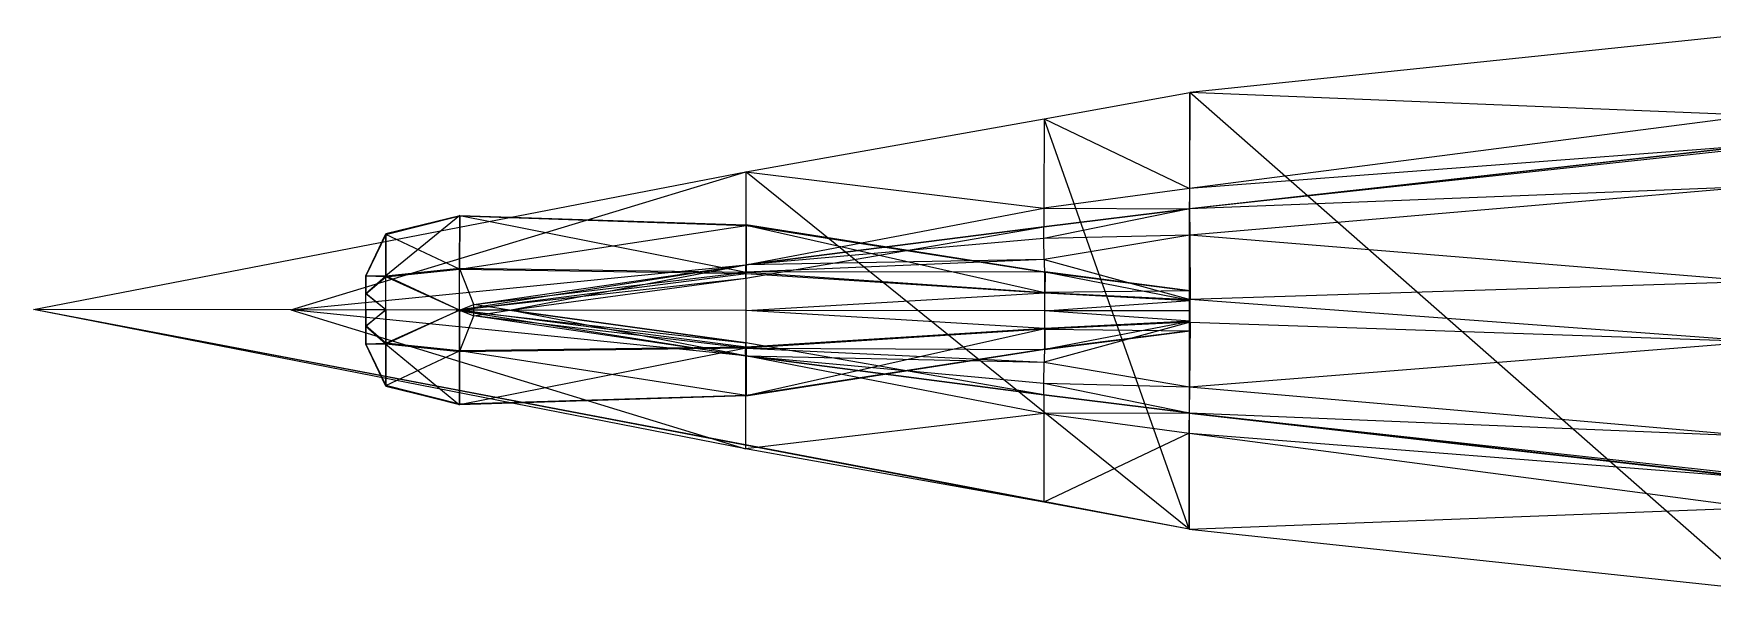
# Model space of a CAD drawing. Extents: x -2.19 to 2.19, y -0.23 to 0.22.
# Drawn here: x -2.189 to -1.174, y -0.166 to 0.169 of the extents above; entities that cross this region are included whole.
import ezdxf

# ---------------------------------------------------------------- set-up
doc = ezdxf.new("R2010")
doc.units = 0

msp = doc.modelspace()

# ---------------------------------------------------------------- linework, layer by layer
for p, q in [((-1.1479, 0.1695, -0.1498), (-1.49, 0.1338, -0.1366)), ((-1.5779, 0.1179, -0.1324), (-1.49, 0.1338, -0.1366)), ((-1.4903, -0.1298, -0.1366), (-1.49, 0.1338, -0.1366)), ((-1.49, 0.1338, -0.1366), (-1.4902, 0.0759, -0.2269)), ((-1.1481, 0.1201, -0.2269), (-1.49, 0.1338, -0.1366)), ((-1.1483, -0.1662, -0.1498), (-1.49, 0.1338, -0.1366)), ((-1.7582, 0.086, -0.1234), (-1.5779, 0.1179, -0.1324)), ((-1.5779, 0.1179, -0.1324), (-1.5781, 0.0641, -0.2269)), ((-1.5779, 0.1179, -0.1324), (-1.4902, 0.0759, -0.2269)), ((-1.4903, -0.1298, -0.1366), (-1.5779, 0.1179, -0.1324)), ((-1.1481, 0.1201, -0.2269), (-1.4902, 0.0759, -0.2269)), ((-1.1481, 0.102, -0.3299), (-1.4902, 0.0637, -0.3298)), ((-1.1481, 0.102, -0.3299), (-1.4902, 0.0759, -0.2269)), ((-1.1481, 0.1018, -0.4052), (-1.4902, 0.0636, -0.4051)), ((-1.1481, 0.1018, -0.4052), (-1.4902, 0.0637, -0.3298)), ((-1.1482, 0.1006, -0.441), (-1.4902, 0.0636, -0.4409)), ((-1.1482, 0.1006, -0.441), (-1.4902, 0.0636, -0.4051)), ((-2.1886, 0.0028, -0.0993), (-1.7582, 0.086, -0.1234)), ((-2.0332, 0.0026, -0.2269), (-1.7582, 0.086, -0.1234)), ((-1.7582, 0.086, -0.1234), (-1.7583, 0.0298, -0.2269)), ((-1.7582, 0.086, -0.1234), (-1.5781, 0.0641, -0.2269)), ((-1.4903, -0.1298, -0.1366), (-1.7582, 0.086, -0.1234)), ((-1.4902, 0.0759, -0.2269), (-1.5781, 0.0641, -0.2269)), ((-1.1479, 0.077, -0.4606), (-1.4902, 0.0636, -0.4409)), ((-1.4902, 0.0759, -0.2269), (-1.4902, 0.0637, -0.3298)), ((-1.1479, 0.077, -0.4606), (-1.49, 0.0478, -0.4605)), ((-1.7583, 0.0298, -0.2269), (-1.5781, 0.0641, -0.2269)), ((-1.5781, 0.0641, -0.2269), (-1.5781, 0.0528, -0.3298)), ((-1.5781, 0.0641, -0.2269), (-1.4902, 0.0637, -0.3298)), ((-1.5781, 0.0528, -0.3298), (-1.4902, 0.0637, -0.3298)), ((-1.4902, 0.0636, -0.4409), (-1.5781, 0.0528, -0.4051)), ((-1.5781, 0.0528, -0.4051), (-1.4902, 0.0636, -0.4051)), ((-1.5781, 0.0528, -0.3298), (-1.4902, 0.0636, -0.4051)), ((-1.4902, 0.0636, -0.4409), (-1.5781, 0.0458, -0.4411)), ((-1.4902, 0.0637, -0.3298), (-1.4902, 0.0636, -0.4051)), ((-1.4902, 0.0636, -0.4409), (-1.49, 0.0478, -0.4605)), ((-1.4902, 0.0636, -0.4409), (-1.4902, 0.0636, -0.4051)), ((-1.9311, 0.0597, -0.4868), (-1.9757, 0.0232, -0.4692)), ((-1.9757, 0.0485, -0.4906), (-1.9311, 0.0597, -0.4868)), ((-1.9311, 0.0594, -0.5248), (-1.9757, 0.0485, -0.4906)), ((-1.9757, 0.0482, -0.5208), (-1.9311, 0.0594, -0.5248)), ((-1.9311, 0.0597, -0.4868), (-1.9312, 0.0278, -0.4457)), ((-1.9312, 0.0271, -0.5514), (-1.9311, 0.0594, -0.5248)), ((-1.9312, 0.0271, -0.5514), (-1.758, 0.0536, -0.5375)), ((-1.9311, 0.0597, -0.4868), (-1.758, 0.0539, -0.5034)), ((-1.9311, 0.0597, -0.4868), (-1.7581, 0.0253, -0.4745)), ((-1.9311, 0.0594, -0.5248), (-1.9311, 0.0597, -0.4868)), ((-1.9311, 0.0594, -0.5248), (-1.758, 0.0539, -0.5034)), ((-1.9311, 0.0594, -0.5248), (-1.758, 0.0536, -0.5375)), ((-1.7583, 0.0218, -0.4051), (-1.5781, 0.0528, -0.4051)), ((-1.5781, 0.0528, -0.4051), (-1.7583, 0.0298, -0.4402)), ((-1.7583, 0.0218, -0.3298), (-1.5781, 0.0528, -0.4051)), ((-1.7583, 0.0218, -0.3298), (-1.5781, 0.0528, -0.3298)), ((-1.7583, 0.0298, -0.2269), (-1.5781, 0.0528, -0.3298)), ((-1.758, 0.0539, -0.5034), (-1.7581, 0.0253, -0.4745)), ((-1.7581, 0.0246, -0.5614), (-1.758, 0.0536, -0.5375)), ((-1.758, 0.0539, -0.5034), (-1.5774, 0.0255, -0.5018)), ((-1.5774, 0.0254, -0.517), (-1.758, 0.0539, -0.5034)), ((-1.758, 0.0536, -0.5375), (-1.758, 0.0539, -0.5034)), ((-1.758, 0.0536, -0.5375), (-1.5774, 0.0254, -0.517)), ((-1.5775, 0.013, -0.5276), (-1.758, 0.0536, -0.5375)), ((-1.5781, 0.0458, -0.4411), (-1.5781, 0.0528, -0.4051)), ((-1.5781, 0.0528, -0.3298), (-1.5781, 0.0528, -0.4051)), ((-1.9879, 0.0231, -0.4993), (-1.9757, 0.0485, -0.4906)), ((-1.9757, 0.0482, -0.5208), (-1.9879, 0.0231, -0.4993)), ((-1.9879, 0.023, -0.5119), (-1.9757, 0.0482, -0.5208)), ((-1.9757, 0.0485, -0.4906), (-1.9757, 0.0232, -0.4692)), ((-1.9757, 0.0482, -0.5208), (-1.9757, 0.0485, -0.4906)), ((-1.9312, 0.0271, -0.5514), (-1.9757, 0.0482, -0.5208)), ((-1.9757, 0.0226, -0.542), (-1.9757, 0.0482, -0.5208)), ((-1.5781, 0.0458, -0.4411), (-1.7583, 0.0298, -0.4402)), ((-1.49, 0.0478, -0.4605), (-1.5781, 0.0458, -0.4411)), ((-1.5779, 0.0331, -0.4614), (-1.5781, 0.0458, -0.4411)), ((-1.49, 0.0478, -0.4605), (-1.5779, 0.0331, -0.4614)), ((-1.49, 0.0478, -0.4605), (-1.4897, 0.0089, -0.4745)), ((-1.1473, 0.0198, -0.4746), (-1.49, 0.0478, -0.4605)), ((-1.5779, 0.0331, -0.4614), (-1.7583, 0.0298, -0.4402)), ((-1.5779, 0.0331, -0.4614), (-1.7581, 0.0253, -0.4745)), ((-1.5779, 0.0331, -0.4614), (-1.4897, 0.0089, -0.4745)), ((-1.5779, 0.0331, -0.4614), (-1.5775, 0.0132, -0.4846)), ((-2.0332, 0.0026, -0.2269), (-1.7583, 0.0298, -0.2269)), ((-1.9879, 0.0125, -0.4902), (-1.9757, 0.0232, -0.4692)), ((-1.9879, 0.0231, -0.4993), (-1.9757, 0.0232, -0.4692)), ((-1.9879, 0.023, -0.5119), (-1.9879, 0.0231, -0.4993)), ((-1.9879, 0.0231, -0.4993), (-1.9879, 0.0125, -0.4902)), ((-1.9879, -0.018, -0.4993), (-1.9879, 0.0231, -0.4993)), ((-1.9879, -0.0179, -0.5119), (-1.9879, 0.0231, -0.4993)), ((-1.9757, 0.0226, -0.542), (-1.9879, 0.023, -0.5119)), ((-1.9879, 0.0123, -0.5208), (-1.9879, 0.023, -0.5119)), ((-1.9879, -0.0179, -0.5119), (-1.9879, 0.023, -0.5119)), ((-1.9879, -0.0071, -0.5208), (-1.9879, 0.023, -0.5119)), ((-1.9879, 0.0026, -0.5207), (-1.9879, 0.023, -0.5119)), ((-1.9879, 0.0123, -0.5208), (-1.9757, 0.0226, -0.542)), ((-1.9757, 0.0232, -0.4692), (-1.9312, 0.0278, -0.4457)), ((-1.9757, 0.0226, -0.542), (-1.9312, 0.0271, -0.5514)), ((-1.9312, 0.0025, -0.4457), (-1.9757, 0.0232, -0.4692)), ((-1.9757, 0.0026, -0.469), (-1.9757, 0.0232, -0.4692)), ((-1.9312, 0.0025, -0.5512), (-1.9757, 0.0226, -0.542)), ((-1.9757, 0.0026, -0.5418), (-1.9757, 0.0226, -0.542)), ((-1.9332, 0.0025, -0.3298), (-1.7583, 0.0298, -0.2269)), ((-1.9332, 0.0025, -0.3298), (-1.7583, 0.0218, -0.3298)), ((-1.9312, 0.0025, -0.4457), (-1.9312, 0.0278, -0.4457)), ((-1.9312, 0.0278, -0.4457), (-1.7581, 0.0253, -0.4745)), ((-1.9225, 0.0059, -0.4402), (-1.9312, 0.0278, -0.4457)), ((-1.9312, 0.0271, -0.5514), (-1.7581, 0.0246, -0.5614)), ((-1.9312, 0.0025, -0.5512), (-1.9312, 0.0271, -0.5514)), ((-1.9312, 0.0025, -0.5512), (-1.7581, 0.0246, -0.5614)), ((-1.9225, 0.0059, -0.4402), (-1.7583, 0.0298, -0.4402)), ((-1.9225, 0.0059, -0.4402), (-1.7581, 0.0253, -0.4745)), ((-1.901, 0.0025, -0.4051), (-1.7583, 0.0298, -0.4402)), ((-1.901, 0.0025, -0.4051), (-1.7583, 0.0218, -0.4051)), ((-1.901, 0.0025, -0.4051), (-1.7583, 0.0218, -0.3298)), ((-1.7583, 0.0298, -0.4402), (-1.7581, 0.0253, -0.4745)), ((-1.7583, 0.0218, -0.4051), (-1.7583, 0.0298, -0.4402)), ((-1.7583, 0.0298, -0.2269), (-1.7583, 0.0218, -0.3298)), ((-1.7583, 0.0218, -0.3298), (-1.7583, 0.0218, -0.4051)), ((-1.5774, 0.0255, -0.5018), (-1.7581, 0.0253, -0.4745)), ((-1.7581, 0.0253, -0.4745), (-1.5775, 0.0132, -0.4846)), ((-1.7581, 0.0246, -0.5614), (-1.5775, 0.013, -0.5276)), ((-1.7581, 0.0023, -0.5612), (-1.7581, 0.0246, -0.5614)), ((-1.5774, 0.0255, -0.5018), (-1.5775, 0.0132, -0.4846)), ((-1.5775, 0.013, -0.5276), (-1.5774, 0.0254, -0.517)), ((-1.5774, 0.0255, -0.5018), (-1.4897, 0.0141, -0.4814)), ((-1.4897, 0.0141, -0.4836), (-1.5774, 0.0255, -0.5018)), ((-1.5774, 0.0254, -0.517), (-1.5774, 0.0255, -0.5018)), ((-1.5774, 0.0254, -0.517), (-1.4897, 0.0141, -0.4836)), ((-1.4897, 0.0083, -0.4851), (-1.5774, 0.0254, -0.517)), ((-1.9757, 0.0026, -0.469), (-1.9879, 0.0125, -0.4902)), ((-1.9879, 0.0026, -0.4902), (-1.9879, 0.0125, -0.4902)), ((-1.9879, -0.0074, -0.4902), (-1.9879, 0.0125, -0.4902)), ((-1.9879, -0.018, -0.4993), (-1.9879, 0.0125, -0.4902)), ((-1.9757, 0.0026, -0.5418), (-1.9879, 0.0123, -0.5208)), ((-1.9879, 0.0026, -0.5207), (-1.9879, 0.0123, -0.5208)), ((-1.7581, 0.0023, -0.5612), (-1.5775, 0.013, -0.5276)), ((-1.4897, 0.0141, -0.4814), (-1.5775, 0.0132, -0.4846)), ((-1.5775, 0.0132, -0.4846), (-1.4897, 0.0089, -0.4745)), ((-1.5775, 0.013, -0.5276), (-1.4897, 0.0083, -0.4851)), ((-1.5775, 0.0021, -0.5275), (-1.5775, 0.013, -0.5276)), ((-1.1473, 0.0198, -0.4746), (-1.4897, 0.0089, -0.4745)), ((-1.4897, 0.0141, -0.4814), (-1.4897, 0.0089, -0.4745)), ((-1.4897, 0.0141, -0.4836), (-1.4897, 0.0141, -0.4814)), ((-1.4897, -0.0101, -0.4814), (-1.4897, 0.0141, -0.4814)), ((-1.4897, -0.01, -0.4836), (-1.4897, 0.0141, -0.4814)), ((-1.4897, -0.01, -0.4836), (-1.4897, 0.0141, -0.4836)), ((-1.4897, 0.002, -0.4851), (-1.4897, 0.0141, -0.4836)), ((-1.4897, -0.0042, -0.4851), (-1.4897, 0.0141, -0.4836)), ((-1.4897, 0.0083, -0.4851), (-1.4897, 0.0141, -0.4836)), ((-2.0332, 0.0026, -0.2269), (-2.1886, 0.0028, -0.0993)), ((-1.4903, -0.1298, -0.1366), (-2.1886, 0.0028, -0.0993)), ((-1.7584, -0.0814, -0.1234), (-2.1886, 0.0028, -0.0993)), ((-1.5782, -0.1136, -0.1324), (-2.1886, 0.0028, -0.0993)), ((-2.0332, 0.0026, -0.2269), (-1.7584, -0.0814, -0.1234)), ((-1.7584, -0.0252, -0.2269), (-2.0332, 0.0026, -0.2269)), ((-1.9332, 0.0025, -0.3298), (-2.0332, 0.0026, -0.2269)), ((-1.9879, -0.0071, -0.5208), (-1.9879, 0.0026, -0.5207)), ((-1.9757, 0.0026, -0.5418), (-1.9879, 0.0026, -0.5207)), ((-1.9879, -0.0071, -0.5208), (-1.9757, 0.0026, -0.5418)), ((-1.9757, 0.0026, -0.469), (-1.9879, 0.0026, -0.4902)), ((-1.9879, 0.0026, -0.4902), (-1.9879, -0.0074, -0.4902)), ((-1.9757, 0.0026, -0.469), (-1.9879, -0.0074, -0.4902)), ((-1.9758, -0.0174, -0.542), (-1.9757, 0.0026, -0.5418)), ((-1.9757, 0.0026, -0.469), (-1.9758, -0.018, -0.4692)), ((-1.9758, -0.0174, -0.542), (-1.9312, 0.0025, -0.5512)), ((-1.9312, 0.0025, -0.4457), (-1.9758, -0.018, -0.4692)), ((-1.9312, 0.0025, -0.5512), (-1.9757, 0.0026, -0.5418)), ((-1.9312, 0.0025, -0.4457), (-1.9757, 0.0026, -0.469)), ((-1.9332, 0.0025, -0.3298), (-1.7584, -0.0252, -0.2269)), ((-1.9332, 0.0025, -0.3298), (-1.7583, -0.0172, -0.3298)), ((-1.901, 0.0025, -0.4051), (-1.9332, 0.0025, -0.3298)), ((-1.9312, 0.0025, -0.4457), (-1.9225, 0.0059, -0.4402)), ((-1.7581, 0.0023, -0.5612), (-1.9312, 0.0025, -0.5512)), ((-1.9312, -0.0221, -0.5514), (-1.9312, 0.0025, -0.5512)), ((-1.7581, -0.02, -0.5614), (-1.9312, 0.0025, -0.5512)), ((-1.9312, 0.0025, -0.4457), (-1.9312, -0.0228, -0.4457)), ((-1.9312, 0.0025, -0.4457), (-1.9225, -0.0009, -0.4402)), ((-1.901, 0.0025, -0.4051), (-1.9225, 0.0059, -0.4402)), ((-1.9225, -0.0009, -0.4402), (-1.9225, 0.0059, -0.4402)), ((-1.9225, -0.0009, -0.4402), (-1.901, 0.0025, -0.4051)), ((-1.7584, -0.0252, -0.4402), (-1.901, 0.0025, -0.4051)), ((-1.7583, -0.0172, -0.4051), (-1.901, 0.0025, -0.4051)), ((-1.901, 0.0025, -0.4051), (-1.7583, -0.0172, -0.3298)), ((-1.7581, -0.02, -0.5614), (-1.7581, 0.0023, -0.5612)), ((-1.5775, -0.0087, -0.5276), (-1.7581, 0.0023, -0.5612)), ((-1.5775, 0.0021, -0.5275), (-1.7581, 0.0023, -0.5612)), ((-1.5775, 0.0021, -0.5275), (-1.4897, 0.0083, -0.4851)), ((-1.5775, -0.0087, -0.5276), (-1.5775, 0.0021, -0.5275)), ((-1.4897, -0.0042, -0.4851), (-1.5775, 0.0021, -0.5275)), ((-1.4897, 0.002, -0.4851), (-1.5775, 0.0021, -0.5275)), ((-1.1473, -0.0165, -0.4746), (-1.4897, 0.0089, -0.4745)), ((-1.4897, -0.0049, -0.4745), (-1.4897, 0.0089, -0.4745)), ((-1.4897, -0.0101, -0.4814), (-1.4897, 0.0089, -0.4745)), ((-1.4897, 0.002, -0.4851), (-1.4897, 0.0083, -0.4851)), ((-1.4897, -0.0042, -0.4851), (-1.4897, 0.002, -0.4851)), ((-1.9758, -0.0174, -0.542), (-1.9879, -0.0071, -0.5208)), ((-1.9879, -0.0179, -0.5119), (-1.9879, -0.0071, -0.5208)), ((-1.9758, -0.018, -0.4692), (-1.9879, -0.0074, -0.4902)), ((-1.9879, -0.0074, -0.4902), (-1.9879, -0.018, -0.4993)), ((-1.9312, -0.0228, -0.4457), (-1.9225, -0.0009, -0.4402)), ((-1.7581, -0.0206, -0.4745), (-1.9225, -0.0009, -0.4402)), ((-1.7584, -0.0252, -0.4402), (-1.9225, -0.0009, -0.4402)), ((-1.5775, -0.0087, -0.5276), (-1.7581, -0.02, -0.5614)), ((-1.7581, -0.049, -0.5375), (-1.5775, -0.0087, -0.5276)), ((-1.5775, -0.009, -0.4846), (-1.7581, -0.0206, -0.4745)), ((-1.4897, -0.0049, -0.4745), (-1.578, -0.0289, -0.4614)), ((-1.5775, -0.009, -0.4846), (-1.578, -0.0289, -0.4614)), ((-1.4897, -0.0042, -0.4851), (-1.5775, -0.0087, -0.5276)), ((-1.5775, -0.0212, -0.517), (-1.4897, -0.0042, -0.4851)), ((-1.4897, -0.0049, -0.4745), (-1.5775, -0.009, -0.4846)), ((-1.5775, -0.0212, -0.517), (-1.5775, -0.0087, -0.5276)), ((-1.5775, -0.009, -0.4846), (-1.5775, -0.0213, -0.5018)), ((-1.5775, -0.009, -0.4846), (-1.4897, -0.0101, -0.4814)), ((-1.4897, -0.01, -0.4836), (-1.5775, -0.0212, -0.517)), ((-1.5775, -0.0213, -0.5018), (-1.4897, -0.01, -0.4836)), ((-1.4897, -0.0101, -0.4814), (-1.5775, -0.0213, -0.5018)), ((-1.4897, -0.0049, -0.4745), (-1.4902, -0.0438, -0.4605)), ((-1.4897, -0.01, -0.4836), (-1.4897, -0.0042, -0.4851)), ((-1.4897, -0.0049, -0.4745), (-1.1473, -0.0165, -0.4746)), ((-1.4897, -0.0049, -0.4745), (-1.4897, -0.0101, -0.4814)), ((-1.4897, -0.0101, -0.4814), (-1.4897, -0.01, -0.4836)), ((-1.9879, -0.0179, -0.5119), (-1.9758, -0.0174, -0.542)), ((-1.9879, -0.018, -0.4993), (-1.9879, -0.0179, -0.5119)), ((-1.9758, -0.0431, -0.5208), (-1.9879, -0.0179, -0.5119)), ((-1.9879, -0.018, -0.4993), (-1.9758, -0.0431, -0.5208)), ((-1.9758, -0.018, -0.4692), (-1.9879, -0.018, -0.4993)), ((-1.9758, -0.0434, -0.4906), (-1.9879, -0.018, -0.4993)), ((-1.9758, -0.0431, -0.5208), (-1.9758, -0.0174, -0.542)), ((-1.9312, -0.0221, -0.5514), (-1.9758, -0.0174, -0.542)), ((-1.9758, -0.018, -0.4692), (-1.9758, -0.0434, -0.4906)), ((-1.9758, -0.018, -0.4692), (-1.9313, -0.0547, -0.4868)), ((-1.9312, -0.0228, -0.4457), (-1.9758, -0.018, -0.4692)), ((-1.7581, -0.02, -0.5614), (-1.9312, -0.0221, -0.5514)), ((-1.7583, -0.0172, -0.3298), (-1.7584, -0.0252, -0.2269)), ((-1.7584, -0.0252, -0.4402), (-1.7583, -0.0172, -0.4051)), ((-1.5782, -0.0486, -0.3298), (-1.7583, -0.0172, -0.3298)), ((-1.7583, -0.0172, -0.4051), (-1.7583, -0.0172, -0.3298)), ((-1.5782, -0.0486, -0.4051), (-1.7583, -0.0172, -0.3298)), ((-1.5782, -0.0486, -0.4051), (-1.7583, -0.0172, -0.4051)), ((-1.7581, -0.049, -0.5375), (-1.7581, -0.02, -0.5614)), ((-1.4902, -0.0438, -0.4605), (-1.1473, -0.0165, -0.4746)), ((-1.9758, -0.0431, -0.5208), (-1.9312, -0.0221, -0.5514)), ((-1.7581, -0.0206, -0.4745), (-1.9313, -0.0547, -0.4868)), ((-1.9313, -0.0544, -0.5248), (-1.9312, -0.0221, -0.5514)), ((-1.9312, -0.0228, -0.4457), (-1.9313, -0.0547, -0.4868)), ((-1.7581, -0.0206, -0.4745), (-1.9312, -0.0228, -0.4457)), ((-1.7581, -0.049, -0.5375), (-1.9312, -0.0221, -0.5514)), ((-1.7581, -0.0206, -0.4745), (-1.7584, -0.0252, -0.4402)), ((-1.7584, -0.0252, -0.4402), (-1.578, -0.0289, -0.4614)), ((-1.5782, -0.0599, -0.2269), (-1.7584, -0.0252, -0.2269)), ((-1.7584, -0.0252, -0.2269), (-1.7584, -0.0814, -0.1234)), ((-1.5782, -0.0486, -0.3298), (-1.7584, -0.0252, -0.2269)), ((-1.7584, -0.0252, -0.4402), (-1.5782, -0.0416, -0.4411)), ((-1.7584, -0.0252, -0.4402), (-1.5782, -0.0486, -0.4051)), ((-1.7581, -0.0206, -0.4745), (-1.578, -0.0289, -0.4614)), ((-1.7581, -0.0206, -0.4745), (-1.7581, -0.0492, -0.5034)), ((-1.7581, -0.0206, -0.4745), (-1.5775, -0.0213, -0.5018)), ((-1.5775, -0.0212, -0.517), (-1.7581, -0.049, -0.5375)), ((-1.7581, -0.0492, -0.5034), (-1.5775, -0.0212, -0.517)), ((-1.5775, -0.0213, -0.5018), (-1.7581, -0.0492, -0.5034)), ((-1.5782, -0.0416, -0.4411), (-1.578, -0.0289, -0.4614)), ((-1.578, -0.0289, -0.4614), (-1.4902, -0.0438, -0.4605)), ((-1.5775, -0.0213, -0.5018), (-1.5775, -0.0212, -0.517)), ((-1.9313, -0.0544, -0.5248), (-1.9758, -0.0431, -0.5208)), ((-1.9758, -0.0434, -0.4906), (-1.9758, -0.0431, -0.5208)), ((-1.9313, -0.0547, -0.4868), (-1.9758, -0.0434, -0.4906)), ((-1.9758, -0.0434, -0.4906), (-1.9313, -0.0544, -0.5248)), ((-1.7581, -0.049, -0.5375), (-1.9313, -0.0544, -0.5248)), ((-1.7581, -0.0492, -0.5034), (-1.9313, -0.0547, -0.4868)), ((-1.7581, -0.0492, -0.5034), (-1.9313, -0.0544, -0.5248)), ((-1.7581, -0.0492, -0.5034), (-1.7581, -0.049, -0.5375)), ((-1.5782, -0.0416, -0.4411), (-1.4902, -0.0438, -0.4605)), ((-1.5782, -0.0486, -0.4051), (-1.5782, -0.0416, -0.4411)), ((-1.5782, -0.0416, -0.4411), (-1.4903, -0.0595, -0.4409)), ((-1.5782, -0.0486, -0.3298), (-1.5782, -0.0599, -0.2269)), ((-1.5782, -0.0486, -0.4051), (-1.5782, -0.0486, -0.3298)), ((-1.4903, -0.0596, -0.4051), (-1.5782, -0.0486, -0.3298)), ((-1.4903, -0.0597, -0.3298), (-1.5782, -0.0486, -0.3298)), ((-1.5782, -0.0486, -0.4051), (-1.4903, -0.0595, -0.4409)), ((-1.4903, -0.0596, -0.4051), (-1.5782, -0.0486, -0.4051)), ((-1.4902, -0.0438, -0.4605), (-1.4903, -0.0595, -0.4409)), ((-1.4902, -0.0438, -0.4605), (-1.1481, -0.0737, -0.4606)), ((-1.9313, -0.0547, -0.4868), (-1.9313, -0.0544, -0.5248)), ((-1.5782, -0.0599, -0.2269), (-1.7584, -0.0814, -0.1234)), ((-1.4903, -0.0597, -0.3298), (-1.5782, -0.0599, -0.2269)), ((-1.5782, -0.0599, -0.2269), (-1.5782, -0.1136, -0.1324)), ((-1.5782, -0.0599, -0.2269), (-1.4904, -0.0719, -0.2269)), ((-1.4903, -0.0597, -0.3298), (-1.4904, -0.0719, -0.2269)), ((-1.4903, -0.0596, -0.4051), (-1.4903, -0.0595, -0.4409)), ((-1.4903, -0.0595, -0.4409), (-1.1484, -0.0973, -0.441)), ((-1.4903, -0.0595, -0.4409), (-1.1481, -0.0737, -0.4606)), ((-1.4903, -0.0596, -0.4051), (-1.4903, -0.0597, -0.3298)), ((-1.4903, -0.0596, -0.4051), (-1.1484, -0.0973, -0.441)), ((-1.4903, -0.0596, -0.4051), (-1.1484, -0.0985, -0.4052)), ((-1.4903, -0.0597, -0.3298), (-1.1484, -0.0988, -0.3299)), ((-1.4903, -0.0597, -0.3298), (-1.1484, -0.0985, -0.4052)), ((-1.4904, -0.0719, -0.2269), (-1.5782, -0.1136, -0.1324)), ((-1.4904, -0.0719, -0.2269), (-1.4903, -0.1298, -0.1366)), ((-1.4904, -0.0719, -0.2269), (-1.1484, -0.1168, -0.2269)), ((-1.4904, -0.0719, -0.2269), (-1.1484, -0.0988, -0.3299)), ((-1.5782, -0.1136, -0.1324), (-1.7584, -0.0814, -0.1234)), ((-1.4903, -0.1298, -0.1366), (-1.5782, -0.1136, -0.1324)), ((-1.4903, -0.1298, -0.1366), (-1.1484, -0.1168, -0.2269)), ((-1.4903, -0.1298, -0.1366), (-1.1483, -0.1662, -0.1498))]:
    msp.add_line(p, q)

doc.saveas('drawing.dxf')
